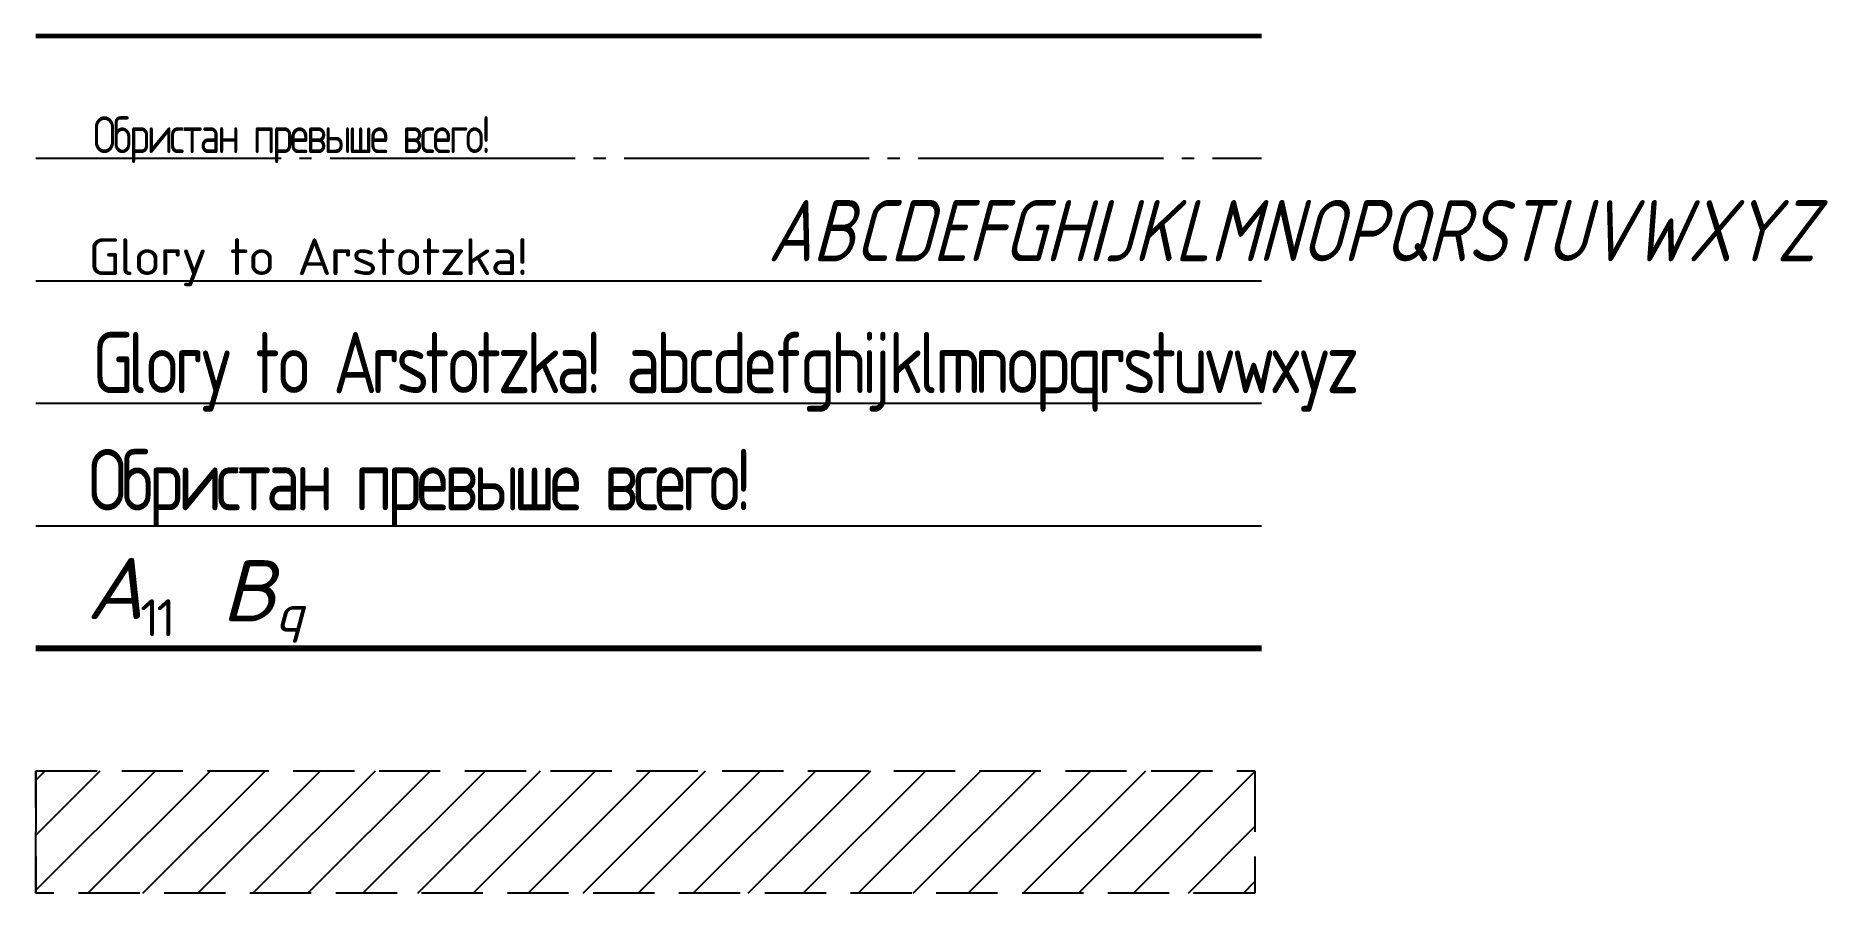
# Paper-space layout 'Образцы' of a CAD drawing. Header units: millimetres. Extents: x 51 to 197, y 145 to 215.
import ezdxf

# ---------------------------------------------------------------- set-up
doc = ezdxf.new("R2010")
doc.units = ezdxf.units.MM
doc.linetypes.add('GOST2.303 4', pattern=[7, 5, -2, 0])
doc.linetypes.add('GOST2.303 5', pattern=[24, 20, -1.5, 1, -1.5])
for name, color, linetype, lineweight in [('Осевые', 7, 'GOST2.303 5', 25), ('Основные', 7, 'Continuous', 60), ('Размерные', 7, 'Continuous', 25), ('Разрезные', 7, 'Continuous', 25), ('Текст', 7, 'GOST2.303 5', 35), ('Тонкие', 7, 'Continuous', 25), ('Указатели сечений', 7, 'Continuous', 80), ('Штриховки', 7, 'GOST2.303 5', 25), ('Штриховые', 7, 'GOST2.303 4', 25)]:
    doc.layers.add(name, color=color, linetype=linetype, lineweight=lineweight)
doc.styles.add('GOST 2.304 3', font='cs_gost2304.shx', dxfattribs={"height": 3})
doc.styles.add('GOST 2.304 5', font='CS_Gost2304.shx', dxfattribs={"height": 5})
doc.styles.add('GOST 2.304 5 курсив', font='CS_Gost2304.shx', dxfattribs={"oblique": 15, "height": 5})
doc.styles.add('Английские буквы 3', font='romans.shx', dxfattribs={"height": 3})
doc.styles.add('Формулы 3', font='romans.shx', dxfattribs={"oblique": 15, "height": 3})
doc.styles.add('Формулы 5', font='romans.shx', dxfattribs={"oblique": 15, "height": 5})

# ---------------------------------------------------------------- blocks, each defined once
blk = doc.blocks.new('Формула 1')
at = {"layer": 'Текст', "attachment_point": 1}
for s, insert, char_height, width, style in [('A', (0, 5.99), 5, 4.9148, 'Формулы 5'), ('{\\T0.75;11}', (4.39, 2.6), 3, 66.3197, 'Английские буквы 3')]:
    blk.add_mtext(s, dxfattribs=dict(at, insert=insert, char_height=char_height, width=width, style=style))
blk = doc.blocks.new('Формула 2')
at = {"layer": 'Текст', "attachment_point": 1}
for s, insert, char_height, width, style in [('B', (0, 6.05), 5, 4.9148, 'Формулы 5'), ('{\\T0.75;q}', (4.39, 3.22), 3, 66.3197, 'Формулы 3')]:
    blk.add_mtext(s, dxfattribs=dict(at, insert=insert, char_height=char_height, width=width, style=style))

psp = doc.layouts.new('Образцы')

# ---------------------------------------------------------------- hatches: boundary and pattern name
at = {"layer": 'Штриховки'}
h = psp.add_hatch(dxfattribs=at)
h.set_pattern_fill('ANSI31', color=256, style=0)
h.paths.add_polyline_path([(50.94, 154.98), (150.41, 154.98), (150.41, 144.98), (50.94, 144.98)])

# ---------------------------------------------------------------- linework, layer by layer
at = {"layer": 'Осевые'}
psp.add_line((50.94, 204.98), (150.94, 204.98), dxfattribs=at)
at = {"layer": 'Основные'}
psp.add_line((50.94, 214.98), (150.94, 214.98), dxfattribs=at)
at = {"layer": 'Размерные'}
psp.add_line((50.94, 194.98), (150.94, 194.98), dxfattribs=at)
at = {"layer": 'Разрезные'}
psp.add_line((50.94, 184.98), (150.94, 184.98), dxfattribs=at)
at = {"layer": 'Тонкие'}
psp.add_line((50.94, 174.98), (150.94, 174.98), dxfattribs=at)
at = {"layer": 'Указатели сечений'}
psp.add_line((50.94, 164.98), (150.94, 164.98), dxfattribs=at)
at = {"layer": 'Штриховые'}
for points in [[(50.94, 154.98), (50.94, 154.98), (50.94, 144.98), (50.94, 144.98)], [(50.94, 154.98), (150.41, 154.98), (150.41, 144.98), (50.94, 144.98)]]:
    psp.add_lwpolyline(points, close=True, dxfattribs=at)

# ---------------------------------------------------------------- block references
at = {"layer": 'Штриховки'}
for name, p in [('Формула 1', (55.06, 166.37)), ('Формула 2', (66.08, 166.12))]:
    psp.add_blockref(name, p, dxfattribs=at)

# ---------------------------------------------------------------- texts
at = {"layer": 'Текст', "attachment_point": 1}
for s, insert, char_height, width, style in [('{\\T0.8;Обристан превыше всего!}', (55.59, 208.4), 3, 82.1694, 'GOST 2.304 3'), ('ABCDEFGHIJKLMNOPQRSTUVWXYZ', (110.65, 201.57), 5, 80.1524, 'GOST 2.304 5 курсив'), ('{\\T0.95;Glory to Arstotzka!}', (55.21, 198.44), 3, 66.3197, 'Английские буквы 3'), ('{\\T0.85;Glory to Arstotzka! abcdefghijklmnopqrstuvwxyz}', (55.53, 190.8), 5, 143.5384, 'GOST 2.304 5'), ('{\\T0.8;Обристан превыше всего!}', (55.21, 181.23), 5, 82.1694, 'GOST 2.304 5')]:
    psp.add_mtext(s, dxfattribs=dict(at, insert=insert, char_height=char_height, width=width, style=style))

doc.saveas('drawing.dxf')
